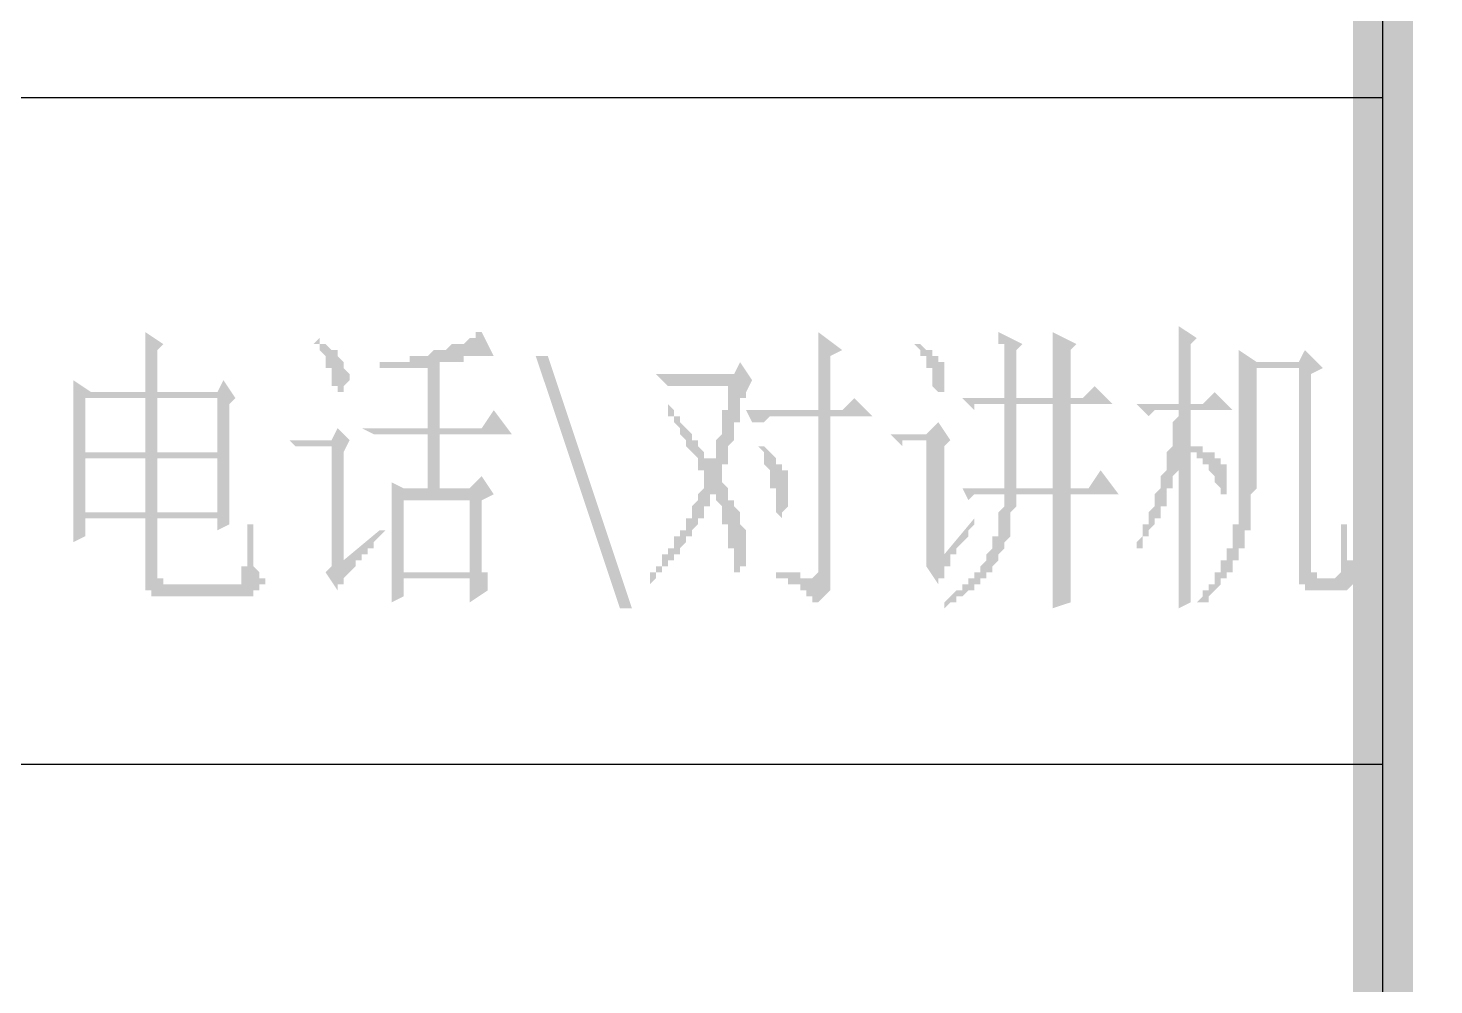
# Model space of a CAD drawing. Header units: inches. Extents: x 11 to 286, y 6 to 196.
# Drawn here: x 244.98 to 254.88, y 68.95 to 75.69 of the extents above; entities that cross this region are included whole.
import ezdxf

# ---------------------------------------------------------------- set-up
doc = ezdxf.new("R2010")
doc.units = ezdxf.units.IN
doc.header["$MEASUREMENT"] = 0
doc.layers.add('PDF_几何图形', color=7, linetype='Continuous')
doc.layers.add('PDF_实体填充', color=7, linetype='Continuous', true_color=0xffffff)

msp = doc.modelspace()

# ---------------------------------------------------------------- hatches: boundary and pattern name
at = {"layer": 'PDF_实体填充', "transparency": 33554559}
h = msp.add_hatch(color=7, dxfattribs=at)
h.paths.add_polyline_path([(254.7338, 9.0311), (254.3104, 9.4544), (14.6614, 9.0311)], flags=0)
h.paths.add_polyline_path([(254.3104, 9.4544), (14.6614, 9.0311), (15.0848, 9.4544)], flags=0)
h.paths.add_polyline_path([(14.6614, 9.0311), (15.0848, 9.4544), (14.6614, 191.4454)], flags=0)
h.paths.add_polyline_path([(15.0848, 9.4544), (14.6614, 191.4454), (15.0848, 191.0221)], flags=0)
h.paths.add_polyline_path([(14.6614, 191.4454), (15.0848, 191.0221), (254.7338, 191.4454)], flags=0)
h.paths.add_polyline_path([(15.0848, 191.0221), (254.7338, 191.4454), (254.3104, 191.0221)], flags=0)
h.paths.add_polyline_path([(254.7338, 191.4454), (254.3104, 191.0221), (254.7338, 9.0311)], flags=0)
h.paths.add_polyline_path([(254.3104, 191.0221), (254.7338, 9.0311), (254.3104, 9.4544), (254.3104, 191.0221)], flags=0)
h = msp.add_hatch(color=7, dxfattribs=at)
h.paths.add_polyline_path([(254.3104, 191.4454), (254.7338, 191.0221), (282.7161, 191.4454)], flags=0)
h.paths.add_polyline_path([(254.7338, 191.0221), (282.7161, 191.4454), (282.3351, 191.0221)], flags=0)
h.paths.add_polyline_path([(282.7161, 191.4454), (282.3351, 191.0221), (282.7161, 9.0311)], flags=0)
h.paths.add_polyline_path([(282.3351, 191.0221), (282.7161, 9.0311), (282.3351, 9.4544)], flags=0)
h.paths.add_polyline_path([(282.7161, 9.0311), (282.3351, 9.4544), (254.3104, 9.0311)], flags=0)
h.paths.add_polyline_path([(282.3351, 9.4544), (254.3104, 9.0311), (254.7338, 9.4544)], flags=0)
h.paths.add_polyline_path([(254.3104, 9.0311), (254.7338, 9.4544), (254.3104, 191.4454)], flags=0)
h.paths.add_polyline_path([(254.7338, 9.4544), (254.3104, 191.4454), (254.7338, 191.0221), (254.7338, 9.4544)], flags=0)
h = msp.add_hatch(color=7, dxfattribs=at)
h.paths.add_polyline_path([(245.8014, 73.1238), (245.8014, 73.1238), (245.8014, 73.1661), (245.8014, 73.2084), (245.8014, 73.2084), (245.8014, 73.2508), (245.8014, 73.2508), (245.8014, 73.2931), (245.8014, 73.2931), (245.8014, 73.3354), (245.8014, 73.3354), (245.8014, 73.3778), (245.8014, 73.3778), (245.8014, 73.4201), (245.8014, 73.4201), (245.8014, 73.4624), (245.8014, 73.4624), (245.8014, 73.5048), (245.8014, 73.5048), (245.8014, 73.5471), (245.8014, 73.5471), (245.8014, 73.5471), (245.9284, 73.4624), (245.8861, 73.4201), (245.8861, 73.1238), (246.3094, 73.1238), (246.3518, 73.2084), (246.4364, 73.0814), (246.3941, 73.0391), (246.3941, 72.9968), (246.3941, 72.9544), (246.3941, 72.9121), (246.3941, 72.9121), (246.3941, 72.8698), (246.3941, 72.8274), (246.3941, 72.7851), (246.3941, 72.7851), (246.3941, 72.7428), (246.3941, 72.7004), (246.3941, 72.7004), (246.3941, 72.6581), (246.3941, 72.6581), (246.3941, 72.6158), (246.3941, 72.5734), (246.3941, 72.5734), (246.3941, 72.5311), (246.3941, 72.5311), (246.3941, 72.4888), (246.3941, 72.4888), (246.3941, 72.4464), (246.3941, 72.4464), (246.3941, 72.4041), (246.3941, 72.4041), (246.3941, 72.3618), (246.3941, 72.3618), (246.3941, 72.3618), (246.3941, 72.3194), (246.3941, 72.3194), (246.3941, 72.2771), (246.3941, 72.2771), (246.3941, 72.2771), (246.3941, 72.2771), (246.3941, 72.2348), (246.3941, 72.2348), (246.3941, 72.2348), (246.3941, 72.1924), (246.3941, 72.1924), (246.3941, 72.1924), (246.3094, 72.1501), (246.3094, 72.2348), (245.8861, 72.2348), (245.8861, 71.8538), (245.8861, 71.8538), (245.8861, 71.8114), (245.8861, 71.8114), (245.9284, 71.8114), (245.9284, 71.7691), (245.9284, 71.7691), (245.9708, 71.7691), (245.9708, 71.7691), (245.9708, 71.7691), (246.4364, 71.7691), (246.4364, 71.7691), (246.4788, 71.7691), (246.4788, 71.8114), (246.4788, 71.8114), (246.4788, 71.8114), (246.4788, 71.8538), (246.4788, 71.8538), (246.4788, 71.8538), (246.4788, 71.8961), (246.4788, 71.8961), (246.5211, 71.8961), (246.5211, 71.9384), (246.5211, 71.9384), (246.5211, 71.9808), (246.5211, 71.9808), (246.5211, 72.0231), (246.5211, 72.0231), (246.5211, 72.0654), (246.5211, 72.1078), (246.5211, 72.1078), (246.5211, 72.1501), (246.5211, 72.1924), (246.5634, 72.1924), (246.5634, 72.1501), (246.5634, 72.1078), (246.5634, 72.1078), (246.5634, 72.0654), (246.5634, 72.0231), (246.5634, 72.0231), (246.5634, 71.9808), (246.5634, 71.9808), (246.5634, 71.9384), (246.5634, 71.9384), (246.5634, 71.9384), (246.5634, 71.8961), (246.5634, 71.8961), (246.5634, 71.8961), (246.5634, 71.8961), (246.6058, 71.8538), (246.6058, 71.8538), (246.6058, 71.8114), (246.6058, 71.8114), (246.6481, 71.8114), (246.6481, 71.8114), (246.6481, 71.7691), (246.6058, 71.7691), (246.6058, 71.7268), (246.6058, 71.7268), (246.5634, 71.7268), (246.5634, 71.6844), (246.5634, 71.6844), (246.5634, 71.6844), (246.5211, 71.6844), (246.5211, 71.6844), (246.4788, 71.6844), (246.4788, 71.6844), (246.4364, 71.6844), (245.9284, 71.6844), (245.9284, 71.6844), (245.8861, 71.6844), (245.8861, 71.6844), (245.8861, 71.6844), (245.8438, 71.6844), (245.8438, 71.6844), (245.8438, 71.7268), (245.8438, 71.7268), (245.8014, 71.7268), (245.8014, 71.7691), (245.8014, 71.7691), (245.8014, 71.7691), (245.8014, 71.8114), (245.8014, 71.8114), (245.8014, 71.8538), (245.8014, 72.2348), (245.3781, 72.2348), (245.3781, 72.1078), (245.2934, 72.0654), (245.2934, 72.0654), (245.2934, 72.1078), (245.2934, 72.1078), (245.2934, 72.1501), (245.2934, 72.1501), (245.2934, 72.1924), (245.2934, 72.1924), (245.2934, 72.2348), (245.2934, 72.2348), (245.2934, 72.2771), (245.2934, 72.2771), (245.2934, 72.3194), (245.2934, 72.3194), (245.2934, 72.3618), (245.2934, 72.3618), (245.2934, 72.4041), (245.2934, 72.4041), (245.2934, 72.4464), (245.2934, 72.4464), (245.2934, 72.4888), (245.2934, 72.4888), (245.2934, 72.5311), (245.2934, 72.5734), (245.2934, 72.5734), (245.2934, 72.6158), (245.2934, 72.6158), (245.2934, 72.6581), (245.2934, 72.6581), (245.2934, 72.6581), (245.2934, 72.7004), (245.2934, 72.7004), (245.2934, 72.7428), (245.2934, 72.7428), (245.2934, 72.7851), (245.2934, 72.7851), (245.2934, 72.8274), (245.2934, 72.8698), (245.2934, 72.8698), (245.2934, 72.9121), (245.2934, 72.9121), (245.2934, 72.9544), (245.2934, 72.9544), (245.2934, 72.9968), (245.2934, 72.9968), (245.2934, 73.0391), (245.2934, 73.0391), (245.2934, 73.0814), (245.2934, 73.0814), (245.2934, 73.1238), (245.2934, 73.1238), (245.2934, 73.1238), (245.2934, 73.1661), (245.2934, 73.1661), (245.2934, 73.2084), (245.4204, 73.1238), (245.8014, 73.1238)], flags=0)
h.paths.add_polyline_path([(245.3781, 73.0814), (245.3781, 72.7004), (245.8014, 72.7004), (245.8014, 73.0814), (245.3781, 73.0814)], flags=0)
h.paths.add_polyline_path([(245.8861, 73.0814), (245.8861, 72.7004), (246.3094, 72.7004), (246.3094, 73.0814), (245.8861, 73.0814)], flags=0)
h.paths.add_polyline_path([(245.3781, 72.6581), (245.3781, 72.2771), (245.8014, 72.2771), (245.8014, 72.6581), (245.3781, 72.6581)], flags=0)
h.paths.add_polyline_path([(245.8861, 72.6581), (245.8861, 72.2771), (246.3094, 72.2771), (246.3094, 72.6581), (245.8861, 72.6581), (245.8861, 72.6581)], flags=0)
h = msp.add_hatch(color=7, dxfattribs=at)
h.paths.add_polyline_path([(248.1721, 72.3618), (248.1721, 72.3194), (248.1721, 72.2771), (248.1721, 72.2348), (248.1721, 72.2348), (248.1721, 72.1924), (248.1721, 72.1501), (248.1721, 72.1078), (248.1721, 72.1078), (248.1721, 72.0654), (248.1721, 72.0654), (248.1721, 72.0231), (248.1721, 71.9808), (248.1721, 71.9808), (248.1721, 71.9384), (248.1721, 71.9384), (248.1721, 71.8961), (248.1721, 71.8961), (248.1721, 71.8538), (248.2144, 71.8538), (248.2144, 71.8538), (248.2144, 71.8114), (248.2144, 71.8114), (248.2144, 71.7691), (248.2144, 71.7691), (248.2144, 71.7691), (248.2144, 71.7691), (248.2144, 71.7268), (248.2144, 71.7268), (248.2144, 71.7268), (248.2144, 71.7268), (248.0874, 71.6421), (248.0874, 71.8114), (247.6218, 71.8114), (247.6218, 71.6844), (247.5371, 71.6421), (247.5371, 71.6421), (247.5371, 71.6844), (247.5371, 71.6844), (247.5371, 71.7268), (247.5371, 71.7268), (247.5371, 71.7691), (247.5371, 71.7691), (247.5371, 71.8114), (247.5371, 71.8114), (247.5371, 71.8538), (247.5371, 71.8538), (247.5371, 71.8961), (247.5371, 71.8961), (247.5371, 71.9384), (247.5371, 71.9384), (247.5371, 71.9808), (247.5371, 71.9808), (247.5371, 72.0231), (247.5371, 72.0231), (247.5371, 72.0654), (247.5371, 72.0654), (247.5371, 72.1078), (247.5371, 72.1078), (247.5371, 72.1501), (247.5371, 72.1501), (247.5371, 72.1924), (247.5371, 72.1924), (247.5371, 72.2348), (247.5371, 72.2348), (247.5371, 72.2771), (247.5371, 72.2771), (247.5371, 72.3194), (247.5371, 72.3194), (247.5371, 72.3618), (247.5371, 72.3618), (247.5371, 72.4041), (247.5371, 72.4041), (247.5371, 72.4464), (247.5371, 72.4464), (247.5371, 72.4888), (247.5371, 72.4888), (247.6218, 72.4464), (247.7911, 72.4464), (247.7911, 72.8274), (247.5371, 72.8274), (247.5371, 72.8274), (247.4948, 72.8274), (247.4948, 72.8274), (247.4948, 72.8274), (247.4524, 72.8274), (247.4524, 72.8274), (247.4101, 72.8274), (247.4101, 72.8274), (247.4101, 72.8274), (247.4101, 72.8274), (247.3254, 72.8698), (247.7911, 72.8698), (247.7911, 73.2931), (247.7911, 73.2931), (247.7911, 73.2931), (247.7488, 73.2931), (247.7488, 73.2931), (247.7064, 73.2931), (247.7064, 73.2931), (247.7064, 73.2931), (247.6641, 73.2931), (247.6641, 73.2931), (247.6218, 73.2931), (247.6218, 73.2931), (247.5794, 73.2931), (247.5794, 73.2931), (247.5794, 73.2931), (247.5371, 73.2931), (247.5371, 73.2931), (247.4948, 73.2931), (247.4948, 73.2931), (247.4948, 73.2931), (247.4524, 73.2931), (247.4524, 73.3354), (247.4948, 73.3354), (247.4948, 73.3354), (247.4948, 73.3354), (247.5371, 73.3354), (247.5371, 73.3354), (247.5794, 73.3354), (247.5794, 73.3354), (247.6218, 73.3354), (247.6218, 73.3354), (247.6641, 73.3354), (247.6641, 73.3778), (247.6641, 73.3778), (247.7064, 73.3778), (247.7064, 73.3778), (247.7488, 73.3778), (247.7488, 73.3778), (247.7488, 73.3778), (247.7911, 73.3778), (247.7911, 73.3778), (247.7911, 73.3778), (247.8334, 73.4201), (247.8334, 73.4201), (247.8334, 73.4201), (247.8758, 73.4201), (247.8758, 73.4201), (247.9181, 73.4201), (247.9181, 73.4201), (247.9181, 73.4201), (247.9604, 73.4624), (247.9604, 73.4624), (248.0028, 73.4624), (248.0028, 73.4624), (248.0451, 73.4624), (248.0451, 73.4624), (248.0874, 73.5048), (248.0874, 73.5048), (248.0874, 73.5048), (248.1298, 73.5048), (248.1298, 73.5048), (248.1298, 73.5048), (248.1298, 73.5471), (248.1721, 73.5471), (248.1721, 73.5471), (248.2568, 73.3778), (248.2568, 73.3778), (248.2144, 73.3778), (248.2144, 73.3778), (248.2144, 73.3778), (248.2144, 73.3778), (248.1721, 73.3778), (248.1721, 73.3778), (248.1721, 73.3778), (248.1298, 73.3778), (248.1298, 73.3778), (248.1298, 73.3778), (248.0874, 73.3778), (248.0874, 73.3778), (248.0451, 73.3778), (248.0451, 73.3354), (248.0028, 73.3354), (248.0028, 73.3354), (247.9604, 73.3354), (247.9181, 73.3354), (247.9181, 73.3354), (247.8758, 73.3354), (247.8758, 72.8698), (248.1721, 72.8698), (248.2568, 72.9968), (248.3838, 72.8274), (247.8758, 72.8274), (247.8758, 72.4464), (248.0874, 72.4464), (248.1721, 72.5311), (248.2568, 72.4041), (248.1721, 72.3618)], flags=0)
h.paths.add_polyline_path([(247.6218, 72.3618), (247.6218, 71.8538), (248.0874, 71.8538), (248.0874, 72.3618), (247.6218, 72.3618)], flags=0)
h.paths.add_polyline_path([(246.9868, 73.4624), (247.0291, 73.5048), (247.0291, 73.4624), (247.0714, 73.4624), (247.0714, 73.4624), (247.1138, 73.4201), (247.1138, 73.4201), (247.1561, 73.4201), (247.1561, 73.3778), (247.1561, 73.3778), (247.1561, 73.3778), (247.1984, 73.3354), (247.1984, 73.3354), (247.1984, 73.3354), (247.1984, 73.3354), (247.1984, 73.3354), (247.1984, 73.2931), (247.1984, 73.2931), (247.2408, 73.2508), (247.2408, 73.2508), (247.2408, 73.2508), (247.2408, 73.2084), (247.2408, 73.2084), (247.1984, 73.1661), (247.1984, 73.1661), (247.1984, 73.1661), (247.1984, 73.1238), (247.1984, 73.1238), (247.1561, 73.1238), (247.1561, 73.1238), (247.1561, 73.1238), (247.1561, 73.1238), (247.1561, 73.1661), (247.1138, 73.1661), (247.1138, 73.2084), (247.1138, 73.2084), (247.1138, 73.2508), (247.1138, 73.2508), (247.1138, 73.2931), (247.1138, 73.2931), (247.0714, 73.2931), (247.0714, 73.3354), (247.0714, 73.3354), (247.0714, 73.3778), (247.0714, 73.3778), (247.0291, 73.4201), (247.0291, 73.4201), (247.0291, 73.4624), (246.9868, 73.4624), (246.9868, 73.4624), (246.9868, 73.4624)], flags=0)
h.paths.add_polyline_path([(247.1984, 71.9384), (247.4524, 72.1501), (247.4948, 72.1501), (247.4524, 72.1078), (247.4524, 72.1078), (247.4524, 72.1078), (247.4101, 72.0654), (247.4101, 72.0654), (247.4101, 72.0654), (247.4101, 72.0231), (247.3678, 72.0231), (247.3678, 72.0231), (247.3678, 71.9808), (247.3254, 71.9808), (247.3254, 71.9384), (247.3254, 71.9384), (247.2831, 71.9384), (247.2831, 71.9384), (247.2831, 71.8961), (247.2831, 71.8961), (247.2408, 71.8538), (247.2408, 71.8538), (247.2408, 71.8538), (247.1984, 71.8114), (247.1984, 71.8114), (247.1984, 71.7691), (247.1984, 71.7691), (247.1561, 71.7691), (247.1561, 71.7268), (247.1561, 71.7268), (247.1561, 71.7268), (247.0714, 71.8538), (247.0714, 71.8538), (247.0714, 71.8538), (247.1138, 71.8961), (247.1138, 71.8961), (247.1138, 71.9384), (247.1138, 71.9384), (247.1138, 72.7428), (247.0291, 72.7428), (246.9868, 72.7428), (246.9868, 72.7428), (246.9868, 72.7428), (246.9444, 72.7428), (246.9444, 72.7428), (246.9021, 72.7428), (246.9021, 72.7428), (246.9021, 72.7428), (246.8598, 72.7428), (246.8598, 72.7428), (246.8174, 72.7851), (247.1138, 72.7851), (247.1561, 72.8698), (247.2408, 72.7851), (247.1984, 72.7004), (247.1984, 71.9384), (247.1984, 71.9384)], flags=0)
h = msp.add_hatch(color=7, dxfattribs=at)
h.paths.add_polyline_path([(249.3998, 73.2508), (249.9501, 73.2508), (249.9924, 73.3354), (250.0771, 73.2084), (250.0348, 73.1238), (250.0348, 73.1238), (250.0348, 73.0814), (249.9924, 73.0814), (249.9924, 73.0391), (249.9924, 73.0391), (249.9924, 72.9968), (249.9924, 72.9968), (249.9924, 72.9544), (249.9924, 72.9121), (249.9501, 72.9121), (249.9501, 72.8698), (249.9501, 72.8698), (249.9501, 72.8274), (249.9501, 72.8274), (249.9501, 72.7851), (249.9501, 72.7851), (249.9501, 72.7851), (249.9078, 72.7428), (249.9078, 72.7428), (249.9078, 72.7004), (249.9078, 72.7004), (249.9078, 72.6581), (249.9078, 72.6581), (249.9078, 72.6158), (249.8654, 72.6158), (249.8654, 72.6158), (249.8654, 72.5734), (249.8654, 72.5734), (249.8654, 72.5311), (249.8654, 72.5311), (249.8654, 72.5311), (249.8654, 72.4888), (249.8654, 72.4888), (249.9078, 72.4464), (249.9078, 72.4041), (249.9078, 72.4041), (249.9078, 72.3618), (249.9501, 72.3618), (249.9501, 72.3194), (249.9501, 72.3194), (249.9501, 72.3194), (249.9924, 72.2771), (249.9924, 72.2771), (249.9924, 72.2348), (249.9924, 72.2348), (249.9924, 72.2348), (249.9924, 72.1924), (249.9924, 72.1924), (249.9924, 72.1924), (249.9924, 72.1924), (250.0348, 72.1501), (250.0348, 72.1501), (250.0348, 72.1078), (250.0348, 72.0654), (250.0348, 72.0654), (250.0348, 72.0654), (250.0348, 72.0231), (250.0348, 72.0231), (250.0348, 72.0231), (250.0348, 71.9808), (250.0348, 71.9384), (250.0348, 71.9384), (250.0348, 71.8961), (249.9924, 71.8961), (249.9924, 71.8961), (249.9924, 71.8961), (249.9924, 71.8538), (249.9924, 71.8538), (249.9501, 71.8538), (249.9501, 71.8961), (249.9501, 71.8961), (249.9501, 71.8961), (249.9501, 71.9384), (249.9501, 71.9384), (249.9501, 71.9808), (249.9501, 72.0231), (249.9078, 72.0231), (249.9078, 72.0654), (249.9078, 72.0654), (249.9078, 72.0654), (249.9078, 72.1078), (249.9078, 72.1078), (249.9078, 72.1501), (249.9078, 72.1501), (249.9078, 72.1924), (249.8654, 72.1924), (249.8654, 72.2348), (249.8654, 72.2348), (249.8654, 72.2348), (249.8654, 72.2771), (249.8654, 72.2771), (249.8654, 72.3194), (249.8231, 72.3618), (249.8231, 72.3618), (249.8231, 72.4041), (249.8231, 72.4041), (249.8231, 72.4041), (249.8231, 72.4041), (249.7808, 72.4041), (249.7808, 72.3618), (249.7808, 72.3618), (249.7808, 72.3194), (249.7808, 72.3194), (249.7384, 72.3194), (249.7384, 72.2771), (249.7384, 72.2771), (249.7384, 72.2348), (249.6961, 72.2348), (249.6961, 72.1924), (249.6961, 72.1924), (249.6961, 72.1924), (249.6538, 72.1501), (249.6538, 72.1501), (249.6538, 72.1078), (249.6538, 72.1078), (249.6114, 72.1078), (249.6114, 72.0654), (249.6114, 72.0654), (249.6114, 72.0654), (249.5691, 72.0231), (249.5691, 72.0231), (249.5691, 72.0231), (249.5691, 71.9808), (249.5268, 71.9808), (249.5268, 71.9808), (249.5268, 71.9384), (249.4844, 71.9384), (249.4844, 71.9384), (249.4844, 71.8961), (249.4844, 71.8961), (249.4421, 71.8961), (249.4421, 71.8538), (249.4421, 71.8538), (249.3998, 71.8538), (249.3998, 71.8114), (249.3998, 71.8114), (249.3574, 71.7691), (249.3574, 71.7691), (249.3574, 71.8114), (249.3574, 71.8538), (249.3998, 71.8538), (249.3998, 71.8538), (249.3998, 71.8961), (249.3998, 71.8961), (249.4421, 71.8961), (249.4421, 71.9384), (249.4421, 71.9384), (249.4421, 71.9808), (249.4844, 71.9808), (249.4844, 71.9808), (249.4844, 72.0231), (249.4844, 72.0231), (249.5268, 72.0231), (249.5268, 72.0654), (249.5268, 72.0654), (249.5268, 72.1078), (249.5691, 72.1078), (249.5691, 72.1501), (249.5691, 72.1501), (249.6114, 72.1501), (249.6114, 72.1501), (249.6114, 72.1924), (249.6114, 72.1924), (249.6114, 72.2348), (249.6538, 72.2348), (249.6538, 72.2771), (249.6538, 72.2771), (249.6538, 72.3194), (249.6538, 72.3194), (249.6961, 72.3618), (249.6961, 72.3618), (249.6961, 72.3618), (249.6961, 72.4041), (249.6961, 72.4041), (249.7384, 72.4464), (249.7384, 72.4464), (249.7384, 72.4888), (249.7384, 72.4888), (249.7384, 72.4888), (249.7384, 72.5311), (249.7384, 72.5311), (249.7384, 72.5311), (249.7384, 72.5734), (249.6961, 72.5734), (249.6961, 72.6158), (249.6961, 72.6158), (249.6961, 72.6581), (249.6538, 72.7004), (249.6538, 72.7004), (249.6538, 72.7004), (249.6114, 72.7428), (249.6114, 72.7428), (249.6114, 72.7851), (249.6114, 72.7851), (249.5691, 72.8274), (249.5691, 72.8274), (249.5691, 72.8274), (249.5691, 72.8698), (249.5691, 72.8698), (249.5268, 72.9121), (249.5268, 72.9121), (249.5268, 72.9121), (249.5268, 72.9544), (249.5268, 72.9544), (249.4844, 72.9544), (249.4844, 72.9544), (249.4844, 72.9968), (249.4844, 72.9968), (249.4844, 72.9968), (249.4844, 73.0391), (249.5268, 72.9968), (249.5268, 72.9968), (249.5268, 72.9968), (249.5268, 72.9544), (249.5691, 72.9544), (249.5691, 72.9544), (249.5691, 72.9121), (249.5691, 72.9121), (249.6114, 72.8698), (249.6114, 72.8698), (249.6114, 72.8698), (249.6538, 72.8274), (249.6538, 72.8274), (249.6538, 72.8274), (249.6538, 72.7851), (249.6961, 72.7851), (249.6961, 72.7428), (249.6961, 72.7428), (249.6961, 72.7428), (249.7384, 72.7004), (249.7384, 72.7004), (249.7384, 72.6581), (249.7808, 72.6581), (249.7808, 72.6581), (249.7808, 72.6158), (249.7808, 72.6158), (249.7808, 72.6158), (249.7808, 72.6581), (249.8231, 72.6581), (249.8231, 72.7004), (249.8231, 72.7004), (249.8231, 72.7004), (249.8231, 72.7428), (249.8231, 72.7428), (249.8231, 72.7851), (249.8231, 72.7851), (249.8654, 72.8274), (249.8654, 72.8274), (249.8654, 72.8698), (249.8654, 72.8698), (249.8654, 72.9121), (249.8654, 72.9121), (249.8654, 72.9544), (249.8654, 72.9544), (249.8654, 72.9968), (249.9078, 72.9968), (249.9078, 73.0391), (249.9078, 73.0391), (249.9078, 73.0814), (249.9078, 73.0814), (249.9078, 73.1238), (249.9078, 73.1238), (249.9078, 73.1661), (249.9501, 73.1661), (249.6114, 73.1661), (249.6114, 73.1661), (249.5691, 73.1661), (249.5691, 73.1661), (249.5691, 73.1661), (249.5268, 73.1661), (249.5268, 73.1661), (249.4844, 73.1661), (249.4844, 73.1661), (249.4844, 73.1661), (249.4844, 73.1661), (249.3998, 73.2508)], flags=0)
h.paths.add_polyline_path([(250.2464, 71.8538), (250.2888, 71.8538), (250.3311, 71.8538), (250.3311, 71.8538), (250.3734, 71.8538), (250.3734, 71.8538), (250.4158, 71.8538), (250.4158, 71.8538), (250.4158, 71.8114), (250.4581, 71.8114), (250.4581, 71.8114), (250.4581, 71.8114), (250.5004, 71.8114), (250.5004, 71.8114), (250.5004, 71.8114), (250.5004, 71.8114), (250.5428, 71.8538), (250.5428, 71.8538), (250.5428, 71.8538), (250.5428, 71.8961), (250.5428, 71.8961), (250.5428, 72.9544), (250.2464, 72.9544), (250.2041, 72.9544), (250.2041, 72.9544), (250.2041, 72.9544), (250.1618, 72.9121), (250.1618, 72.9121), (250.1194, 72.9121), (250.1194, 72.9121), (250.1194, 72.9121), (250.0771, 72.9121), (250.0771, 72.9121), (250.0348, 72.9968), (250.5428, 72.9968), (250.5428, 73.2508), (250.5428, 73.2931), (250.5428, 73.3354), (250.5428, 73.3354), (250.5428, 73.3778), (250.5428, 73.3778), (250.5428, 73.4201), (250.5428, 73.4201), (250.5428, 73.4624), (250.5428, 73.4624), (250.5428, 73.5048), (250.5428, 73.5048), (250.5428, 73.5471), (250.5428, 73.5471), (250.7121, 73.4201), (250.6274, 73.3778), (250.6274, 72.9968), (250.7121, 72.9968), (250.7968, 73.0814), (250.9238, 72.9544), (250.6274, 72.9544), (250.6274, 71.8538), (250.6274, 71.8114), (250.6274, 71.8114), (250.6274, 71.7691), (250.6274, 71.7691), (250.6274, 71.7691), (250.6274, 71.7268), (250.6274, 71.7268), (250.5851, 71.6844), (250.5851, 71.6844), (250.5851, 71.6844), (250.5851, 71.6844), (250.5428, 71.6421), (250.5428, 71.6421), (250.5004, 71.6421), (250.5004, 71.5998), (250.5004, 71.6421), (250.5004, 71.6421), (250.5004, 71.6421), (250.5004, 71.6421), (250.5004, 71.6844), (250.4581, 71.6844), (250.4581, 71.6844), (250.4581, 71.7268), (250.4581, 71.7268), (250.4158, 71.7268), (250.4158, 71.7268), (250.4158, 71.7691), (250.3734, 71.7691), (250.3734, 71.7691), (250.3311, 71.7691), (250.3311, 71.8114), (250.2888, 71.8114), (250.2888, 71.8114), (250.2464, 71.8114), (250.2464, 71.8538)], flags=0)
h.paths.add_polyline_path([(250.1194, 72.7428), (250.1618, 72.7428), (250.1618, 72.7428), (250.1618, 72.7428), (250.2041, 72.7004), (250.2041, 72.7004), (250.2464, 72.6581), (250.2464, 72.6581), (250.2464, 72.6581), (250.2464, 72.6158), (250.2888, 72.6158), (250.2888, 72.6158), (250.2888, 72.5734), (250.2888, 72.5734), (250.3311, 72.5734), (250.3311, 72.5311), (250.3311, 72.5311), (250.3311, 72.5311), (250.3311, 72.4888), (250.3311, 72.4888), (250.3311, 72.4464), (250.3311, 72.4464), (250.3311, 72.4041), (250.3311, 72.4041), (250.3311, 72.4041), (250.3311, 72.3618), (250.3311, 72.3618), (250.3311, 72.3618), (250.3311, 72.3194), (250.3311, 72.3194), (250.2888, 72.2771), (250.2888, 72.2771), (250.2888, 72.2348), (250.2888, 72.2348), (250.2464, 72.2771), (250.2464, 72.2771), (250.2464, 72.2771), (250.2464, 72.2771), (250.2464, 72.3194), (250.2464, 72.3618), (250.2464, 72.3618), (250.2464, 72.4041), (250.2464, 72.4041), (250.2464, 72.4041), (250.2464, 72.4464), (250.2041, 72.4464), (250.2041, 72.4888), (250.2041, 72.4888), (250.2041, 72.5311), (250.2041, 72.5311), (250.2041, 72.5734), (250.2041, 72.5734), (250.1618, 72.6158), (250.1618, 72.6158), (250.1618, 72.6581), (250.1618, 72.6581), (250.1618, 72.7004), (250.1618, 72.7004), (250.1194, 72.7428), (250.1194, 72.7428), (250.1194, 72.7428), (250.1194, 72.7428)], flags=0)
h = msp.add_hatch(color=7, dxfattribs=at)
h.paths.add_polyline_path([(251.9398, 73.0391), (251.9398, 72.4464), (252.1938, 72.4464), (252.1938, 73.0391), (251.9398, 73.0391)], flags=0)
h.paths.add_polyline_path([(251.8551, 73.0814), (251.8551, 73.1238), (251.8551, 73.1238), (251.8551, 73.1661), (251.8551, 73.2084), (251.8551, 73.2084), (251.8551, 73.2508), (251.8551, 73.2508), (251.8551, 73.2931), (251.8551, 73.2931), (251.8551, 73.3354), (251.8551, 73.3354), (251.8551, 73.3778), (251.8551, 73.3778), (251.8551, 73.4201), (251.8551, 73.4201), (251.8551, 73.4624), (251.8128, 73.4624), (251.8128, 73.5048), (251.8128, 73.5048), (251.8128, 73.5048), (251.8128, 73.5471), (251.8128, 73.5471), (251.9821, 73.4624), (251.9398, 73.4201), (251.9398, 73.0814), (252.1938, 73.0814), (252.1938, 73.1238), (252.1938, 73.1238), (252.1938, 73.1661), (252.1938, 73.1661), (252.1938, 73.2084), (252.1938, 73.2084), (252.1938, 73.2508), (252.1938, 73.2508), (252.1938, 73.2931), (252.1938, 73.2931), (252.1938, 73.3354), (252.1938, 73.3354), (252.1938, 73.3778), (252.1938, 73.3778), (252.1938, 73.4201), (252.1938, 73.4201), (252.1938, 73.4624), (252.1938, 73.4624), (252.1938, 73.5048), (252.1938, 73.5048), (252.1938, 73.5471), (252.1938, 73.5471), (252.1938, 73.5471), (252.3631, 73.4624), (252.3208, 73.4201), (252.3208, 73.0814), (252.4054, 73.0814), (252.4901, 73.1661), (252.6171, 73.0391), (252.3208, 73.0391), (252.3208, 72.4464), (252.4478, 72.4464), (252.5324, 72.5734), (252.6594, 72.4041), (252.3208, 72.4041), (252.3208, 72.3618), (252.3208, 72.3194), (252.3208, 72.3194), (252.3208, 72.2771), (252.3208, 72.2348), (252.3208, 72.1924), (252.3208, 72.1924), (252.3208, 72.1501), (252.3208, 72.1078), (252.3208, 72.1078), (252.3208, 72.0654), (252.3208, 72.0231), (252.3208, 72.0231), (252.3208, 71.9808), (252.3208, 71.9808), (252.3208, 71.9384), (252.3208, 71.8961), (252.3208, 71.8961), (252.3208, 71.8538), (252.3208, 71.8538), (252.3208, 71.8538), (252.3208, 71.8114), (252.3208, 71.8114), (252.3208, 71.7691), (252.3208, 71.7691), (252.3208, 71.7691), (252.3208, 71.7268), (252.3208, 71.7268), (252.3208, 71.7268), (252.3208, 71.6844), (252.3208, 71.6844), (252.3208, 71.6844), (252.3208, 71.6844), (252.3208, 71.6844), (252.3208, 71.6421), (252.1938, 71.5998), (252.1938, 71.6421), (252.1938, 71.6421), (252.1938, 71.6844), (252.1938, 71.6844), (252.1938, 71.7268), (252.1938, 71.7268), (252.1938, 71.7268), (252.1938, 71.7691), (252.1938, 71.7691), (252.1938, 71.8114), (252.1938, 71.8114), (252.1938, 71.8538), (252.1938, 71.8538), (252.1938, 71.8961), (252.1938, 71.8961), (252.1938, 71.9384), (252.1938, 71.9384), (252.1938, 71.9808), (252.1938, 71.9808), (252.1938, 72.0231), (252.1938, 72.0231), (252.1938, 72.0654), (252.1938, 72.0654), (252.1938, 72.1078), (252.1938, 72.1078), (252.1938, 72.1501), (252.1938, 72.1924), (252.1938, 72.1924), (252.1938, 72.2348), (252.1938, 72.2348), (252.1938, 72.2771), (252.1938, 72.2771), (252.1938, 72.3194), (252.1938, 72.3194), (252.1938, 72.3618), (252.1938, 72.3618), (252.1938, 72.4041), (251.9398, 72.4041), (251.9398, 72.4041), (251.9398, 72.3618), (251.9398, 72.3618), (251.9398, 72.3194), (251.9398, 72.3194), (251.8974, 72.2771), (251.8974, 72.2771), (251.8974, 72.2348), (251.8974, 72.2348), (251.8974, 72.1924), (251.8974, 72.1924), (251.8974, 72.1924), (251.8974, 72.1501), (251.8974, 72.1501), (251.8974, 72.1078), (251.8974, 72.1078), (251.8551, 72.0654), (251.8551, 72.0654), (251.8551, 72.0654), (251.8551, 72.0231), (251.8551, 72.0231), (251.8551, 72.0231), (251.8128, 71.9808), (251.8128, 71.9808), (251.8128, 71.9384), (251.8128, 71.9384), (251.8128, 71.9384), (251.7704, 71.8961), (251.7704, 71.8961), (251.7704, 71.8961), (251.7704, 71.8538), (251.7281, 71.8538), (251.7281, 71.8538), (251.7281, 71.8114), (251.7281, 71.8114), (251.6858, 71.8114), (251.6858, 71.7691), (251.6858, 71.7691), (251.6434, 71.7691), (251.6434, 71.7691), (251.6434, 71.7268), (251.6011, 71.7268), (251.6011, 71.7268), (251.6011, 71.7268), (251.5588, 71.6844), (251.5588, 71.6844), (251.5588, 71.6844), (251.5164, 71.6844), (251.5164, 71.6421), (251.5164, 71.6421), (251.4741, 71.6421), (251.4741, 71.6421), (251.4318, 71.5998), (251.4318, 71.5998), (251.4318, 71.5998), (251.4318, 71.6421), (251.4318, 71.6421), (251.4318, 71.6421), (251.4741, 71.6844), (251.4741, 71.6844), (251.4741, 71.6844), (251.5164, 71.7268), (251.5164, 71.7268), (251.5588, 71.7268), (251.5588, 71.7268), (251.5588, 71.7691), (251.6011, 71.7691), (251.6011, 71.7691), (251.6011, 71.8114), (251.6011, 71.8114), (251.6434, 71.8114), (251.6434, 71.8538), (251.6434, 71.8538), (251.6858, 71.8538), (251.6858, 71.8961), (251.6858, 71.8961), (251.6858, 71.8961), (251.7281, 71.9384), (251.7281, 71.9384), (251.7281, 71.9384), (251.7281, 71.9808), (251.7281, 71.9808), (251.7704, 72.0231), (251.7704, 72.0231), (251.7704, 72.0231), (251.7704, 72.0654), (251.7704, 72.0654), (251.7704, 72.1078), (251.8128, 72.1078), (251.8128, 72.1078), (251.8128, 72.1501), (251.8128, 72.1501), (251.8128, 72.1924), (251.8128, 72.1924), (251.8128, 72.2348), (251.8128, 72.2348), (251.8128, 72.2348), (251.8128, 72.2771), (251.8128, 72.2771), (251.8551, 72.3194), (251.8551, 72.3194), (251.8551, 72.3618), (251.8551, 72.3618), (251.8551, 72.4041), (251.8551, 72.4041), (251.7704, 72.4041), (251.7281, 72.4041), (251.7281, 72.4041), (251.7281, 72.4041), (251.6858, 72.4041), (251.6858, 72.4041), (251.6434, 72.4041), (251.6434, 72.4041), (251.6434, 72.4041), (251.6011, 72.3618), (251.6011, 72.3618), (251.5588, 72.4464), (251.8551, 72.4464), (251.8551, 73.0391), (251.7704, 73.0391), (251.7704, 73.0391), (251.7704, 73.0391), (251.7281, 73.0391), (251.7281, 73.0391), (251.6858, 73.0391), (251.6858, 73.0391), (251.6858, 73.0391), (251.6434, 73.0391), (251.6434, 72.9968), (251.6434, 72.9968), (251.5588, 73.0814), (251.8551, 73.0814)], flags=0)
h.paths.add_polyline_path([(251.2201, 73.4624), (251.2624, 73.4624), (251.2624, 73.4624), (251.2624, 73.4624), (251.3048, 73.4201), (251.3048, 73.4201), (251.3471, 73.4201), (251.3471, 73.4201), (251.3471, 73.3778), (251.3894, 73.3778), (251.3894, 73.3778), (251.3894, 73.3778), (251.3894, 73.3354), (251.3894, 73.3354), (251.4318, 73.3354), (251.4318, 73.2931), (251.4318, 73.2931), (251.4318, 73.2931), (251.4318, 73.2508), (251.4318, 73.2508), (251.4318, 73.2084), (251.4318, 73.2084), (251.4318, 73.1661), (251.4318, 73.1661), (251.4318, 73.1661), (251.4318, 73.1661), (251.4318, 73.1238), (251.3894, 73.1238), (251.3894, 73.1238), (251.3894, 73.1238), (251.3894, 73.1238), (251.3471, 73.1661), (251.3471, 73.1661), (251.3471, 73.2084), (251.3471, 73.2084), (251.3471, 73.2084), (251.3471, 73.2508), (251.3471, 73.2508), (251.3471, 73.2931), (251.3048, 73.2931), (251.3048, 73.2931), (251.3048, 73.3354), (251.3048, 73.3354), (251.3048, 73.3778), (251.2624, 73.3778), (251.2624, 73.4201), (251.2624, 73.4201), (251.2624, 73.4201), (251.2201, 73.4624), (251.2201, 73.4624), (251.2201, 73.4624)], flags=0)
h.paths.add_polyline_path([(251.3048, 71.8961), (251.3048, 71.8961), (251.3048, 71.9384), (251.3048, 71.9384), (251.3048, 71.9384), (251.3048, 71.9808), (251.3048, 72.0231), (251.3048, 72.0231), (251.3048, 72.7851), (251.3048, 72.7851), (251.2624, 72.7851), (251.2624, 72.7851), (251.2201, 72.7851), (251.2201, 72.7851), (251.2201, 72.7851), (251.1778, 72.7851), (251.1778, 72.7851), (251.1354, 72.7851), (251.1354, 72.7851), (251.1354, 72.7428), (251.0508, 72.8274), (251.3048, 72.8274), (251.3894, 72.9121), (251.4741, 72.7851), (251.4318, 72.7428), (251.4318, 71.9808), (251.6434, 72.2348), (251.6434, 72.1924), (251.6434, 72.1924), (251.6011, 72.1501), (251.6011, 72.1501), (251.6011, 72.1078), (251.6011, 72.1078), (251.5588, 72.0654), (251.5588, 72.0654), (251.5588, 72.0654), (251.5164, 72.0231), (251.5164, 72.0231), (251.5164, 72.0231), (251.5164, 71.9808), (251.5164, 71.9808), (251.4741, 71.9808), (251.4741, 71.9384), (251.4741, 71.9384), (251.4741, 71.9384), (251.4741, 71.9384), (251.4741, 71.8961), (251.4318, 71.8961), (251.4318, 71.8961), (251.4318, 71.8538), (251.4318, 71.8538), (251.4318, 71.8114), (251.3894, 71.8114), (251.3894, 71.7691), (251.3894, 71.7691), (251.3894, 71.7691), (251.3048, 71.8961), (251.3048, 71.8961)], flags=0)
h = msp.add_hatch(color=7, dxfattribs=at)
h.paths.add_polyline_path([(253.6331, 73.2931), (253.6331, 72.5734), (253.6331, 72.5311), (253.6331, 72.5311), (253.6331, 72.4888), (253.6331, 72.4888), (253.6331, 72.4464), (253.6331, 72.4464), (253.5908, 72.4041), (253.5908, 72.4041), (253.5908, 72.3618), (253.5908, 72.3618), (253.5908, 72.3194), (253.5908, 72.3194), (253.5908, 72.2771), (253.5908, 72.2771), (253.5908, 72.2348), (253.5908, 72.2348), (253.5908, 72.1924), (253.5908, 72.1924), (253.5908, 72.1501), (253.5484, 72.1501), (253.5484, 72.1501), (253.5484, 72.1078), (253.5484, 72.1078), (253.5484, 72.0654), (253.5484, 72.0654), (253.5484, 72.0231), (253.5061, 72.0231), (253.5061, 72.0231), (253.5061, 71.9808), (253.5061, 71.9808), (253.5061, 71.9384), (253.4638, 71.9384), (253.4638, 71.9384), (253.4638, 71.8961), (253.4638, 71.8961), (253.4638, 71.8538), (253.4214, 71.8538), (253.4214, 71.8538), (253.4214, 71.8114), (253.4214, 71.8114), (253.3791, 71.8114), (253.3791, 71.7691), (253.3791, 71.7691), (253.3791, 71.7691), (253.3368, 71.7268), (253.3368, 71.7268), (253.3368, 71.7268), (253.2944, 71.6844), (253.2944, 71.6844), (253.2944, 71.6844), (253.2944, 71.6421), (253.2521, 71.6421), (253.2521, 71.6421), (253.2521, 71.6421), (253.2098, 71.6421), (253.2521, 71.6844), (253.2521, 71.6844), (253.2521, 71.6844), (253.2521, 71.7268), (253.2944, 71.7268), (253.2944, 71.7268), (253.2944, 71.7691), (253.2944, 71.7691), (253.3368, 71.7691), (253.3368, 71.8114), (253.3368, 71.8114), (253.3368, 71.8538), (253.3791, 71.8538), (253.3791, 71.8538), (253.3791, 71.8961), (253.3791, 71.8961), (253.3791, 71.9384), (253.4214, 71.9384), (253.4214, 71.9384), (253.4214, 71.9808), (253.4214, 71.9808), (253.4214, 72.0231), (253.4214, 72.0231), (253.4638, 72.0231), (253.4638, 72.0654), (253.4638, 72.0654), (253.4638, 72.1078), (253.4638, 72.1078), (253.4638, 72.1501), (253.4638, 72.1501), (253.4638, 72.1924), (253.5061, 72.1924), (253.5061, 72.2348), (253.5061, 72.2348), (253.5061, 72.2771), (253.5061, 72.2771), (253.5061, 72.3194), (253.5061, 72.3194), (253.5061, 72.3618), (253.5061, 72.3618), (253.5061, 72.4041), (253.5061, 72.4041), (253.5061, 72.4464), (253.5061, 72.4464), (253.5061, 72.4888), (253.5061, 72.4888), (253.5061, 72.5311), (253.5061, 72.5311), (253.5061, 72.5734), (253.5061, 72.5734), (253.5061, 72.9544), (253.5061, 72.9968), (253.5061, 72.9968), (253.5061, 73.0391), (253.5061, 73.0391), (253.5061, 73.0814), (253.5061, 73.0814), (253.5061, 73.1238), (253.5061, 73.1238), (253.5061, 73.1661), (253.5061, 73.1661), (253.5061, 73.2084), (253.5061, 73.2084), (253.5061, 73.2508), (253.5061, 73.2508), (253.5061, 73.2931), (253.5061, 73.2931), (253.5061, 73.3354), (253.5061, 73.3354), (253.5061, 73.3778), (253.5061, 73.3778), (253.5061, 73.4201), (253.5061, 73.4201), (253.6331, 73.3354), (253.9294, 73.3354), (253.9718, 73.4201), (254.0988, 73.2931), (254.0141, 73.2508), (254.0141, 71.8961), (254.0141, 71.8961), (254.0141, 71.8538), (254.0564, 71.8538), (254.0564, 71.8538), (254.0564, 71.8114), (254.0564, 71.8114), (254.0988, 71.8114), (254.0988, 71.8114), (254.1834, 71.8114), (254.1834, 71.8114), (254.1834, 71.8114), (254.2258, 71.8538), (254.2258, 71.8538), (254.2258, 71.8961), (254.2258, 71.8961), (254.2258, 71.8961), (254.2258, 71.9384), (254.2258, 71.9384), (254.2258, 71.9384), (254.2258, 71.9808), (254.2258, 71.9808), (254.2258, 72.0231), (254.2258, 72.0231), (254.2258, 72.0654), (254.2258, 72.1078), (254.2258, 72.1078), (254.2258, 72.1501), (254.2258, 72.1924), (254.2258, 72.1924), (254.2681, 72.1924), (254.2681, 72.1501), (254.2681, 72.1078), (254.2681, 72.1078), (254.2681, 72.0654), (254.2681, 72.0654), (254.2681, 72.0231), (254.2681, 72.0231), (254.2681, 71.9808), (254.2681, 71.9808), (254.2681, 71.9808), (254.2681, 71.9384), (254.2681, 71.9384), (254.3104, 71.9384), (254.3104, 71.8961), (254.3104, 71.8961), (254.3104, 71.8961), (254.3104, 71.8538), (254.3528, 71.8538), (254.3528, 71.8538), (254.3528, 71.8114), (254.3104, 71.8114), (254.3104, 71.7691), (254.3104, 71.7691), (254.3104, 71.7691), (254.2681, 71.7268), (254.2681, 71.7268), (254.2681, 71.7268), (254.2681, 71.7268), (254.2258, 71.7268), (254.2258, 71.7268), (254.1834, 71.7268), (254.1834, 71.7268), (254.1834, 71.7268), (254.0564, 71.7268), (254.0141, 71.7268), (254.0141, 71.7268), (254.0141, 71.7268), (253.9718, 71.7268), (253.9718, 71.7268), (253.9718, 71.7691), (253.9294, 71.7691), (253.9294, 71.7691), (253.9294, 71.8114), (253.9294, 71.8114), (253.9294, 71.8538), (253.9294, 71.8538), (253.9294, 73.2931), (253.6331, 73.2931)], flags=0)
h.paths.add_polyline_path([(253.1674, 72.7004), (253.1674, 72.7004), (253.1674, 72.6581), (253.1674, 72.6158), (253.1674, 72.5734), (253.1674, 72.5311), (253.1674, 72.5311), (253.1674, 72.4888), (253.1674, 72.4464), (253.1674, 72.4041), (253.1674, 72.4041), (253.1674, 72.3618), (253.1674, 72.3194), (253.1674, 72.3194), (253.1674, 72.2771), (253.1674, 72.2348), (253.1674, 72.2348), (253.1674, 72.1924), (253.1674, 72.1924), (253.1674, 72.1501), (253.1674, 72.1078), (253.1674, 72.1078), (253.1674, 72.0654), (253.1674, 72.0654), (253.1674, 72.0231), (253.1674, 72.0231), (253.1674, 71.9808), (253.1674, 71.9808), (253.1674, 71.9384), (253.1674, 71.9384), (253.1674, 71.8961), (253.1674, 71.8961), (253.1674, 71.8538), (253.1674, 71.8538), (253.1674, 71.8538), (253.1674, 71.8114), (253.1674, 71.8114), (253.1674, 71.8114), (253.1674, 71.7691), (253.1674, 71.7691), (253.1674, 71.7691), (253.1674, 71.7268), (253.1674, 71.7268), (253.1674, 71.7268), (253.1674, 71.6844), (253.1674, 71.6844), (253.1674, 71.6844), (253.1674, 71.6844), (253.1674, 71.6844), (253.1674, 71.6421), (253.1674, 71.6421), (253.0828, 71.5998), (253.0828, 71.5998), (253.0828, 71.6421), (253.0828, 71.6421), (253.0828, 71.6421), (253.0828, 71.6844), (253.0828, 71.6844), (253.0828, 71.7268), (253.0828, 71.7268), (253.0828, 71.7268), (253.0828, 71.7691), (253.0828, 71.7691), (253.0828, 71.8114), (253.0828, 71.8114), (253.0828, 71.8538), (253.0828, 71.8538), (253.0828, 71.8538), (253.0828, 71.8961), (253.0828, 71.8961), (253.0828, 71.9384), (253.0828, 71.9384), (253.0828, 71.9808), (253.0828, 71.9808), (253.0828, 72.0231), (253.0828, 72.0231), (253.0828, 72.0654), (253.0828, 72.0654), (253.0828, 72.1078), (253.0828, 72.1078), (253.0828, 72.1501), (253.0828, 72.1924), (253.0828, 72.1924), (253.0828, 72.2348), (253.0828, 72.2348), (253.0828, 72.2771), (253.0828, 72.2771), (253.0828, 72.3194), (253.0828, 72.3194), (253.0828, 72.3618), (253.0828, 72.4041), (253.0828, 72.4041), (253.0828, 72.4464), (253.0828, 72.4464), (253.0828, 72.4888), (253.0828, 72.5311), (253.0828, 72.5311), (253.0828, 72.5734), (253.0828, 72.6158), (253.0828, 72.6158), (253.0828, 72.5734), (253.0828, 72.5734), (253.0404, 72.5311), (253.0404, 72.5311), (253.0404, 72.5311), (253.0404, 72.4888), (253.0404, 72.4888), (253.0404, 72.4464), (252.9981, 72.4464), (252.9981, 72.4041), (252.9981, 72.4041), (252.9981, 72.3618), (252.9981, 72.3618), (252.9981, 72.3194), (252.9558, 72.3194), (252.9558, 72.3194), (252.9558, 72.2771), (252.9558, 72.2771), (252.9558, 72.2348), (252.9134, 72.2348), (252.9134, 72.1924), (252.9134, 72.1924), (252.9134, 72.1924), (252.8711, 72.1501), (252.8711, 72.1501), (252.8711, 72.1078), (252.8711, 72.1078), (252.8288, 72.1078), (252.8288, 72.0654), (252.8288, 72.0654), (252.8288, 72.0231), (252.7864, 72.0231), (252.7864, 72.0231), (252.7864, 71.9808), (252.7864, 72.0231), (252.7864, 72.0231), (252.7864, 72.0654), (252.7864, 72.0654), (252.7864, 72.0654), (252.8288, 72.1078), (252.8288, 72.1078), (252.8288, 72.1501), (252.8288, 72.1501), (252.8288, 72.1501), (252.8288, 72.1924), (252.8711, 72.1924), (252.8711, 72.2348), (252.8711, 72.2348), (252.8711, 72.2771), (252.8711, 72.2771), (252.8711, 72.2771), (252.9134, 72.3194), (252.9134, 72.3194), (252.9134, 72.3618), (252.9134, 72.3618), (252.9134, 72.4041), (252.9134, 72.4041), (252.9558, 72.4464), (252.9558, 72.4464), (252.9558, 72.4888), (252.9558, 72.4888), (252.9558, 72.4888), (252.9558, 72.5311), (252.9558, 72.5311), (252.9981, 72.5734), (252.9981, 72.5734), (252.9981, 72.6158), (252.9981, 72.6158), (252.9981, 72.6581), (252.9981, 72.6581), (252.9981, 72.7004), (252.9981, 72.7004), (253.0404, 72.7428), (253.0404, 72.7428), (253.0404, 72.7851), (253.0404, 72.7851), (253.0404, 72.8274), (253.0404, 72.8698), (253.0404, 72.8698), (253.0404, 72.9121), (253.0404, 72.9121), (253.0828, 72.9544), (253.0828, 72.9544), (253.0828, 72.9968), (252.9134, 72.9968), (252.8711, 72.9544), (252.7864, 73.0391), (253.0828, 73.0391), (253.0828, 73.0391), (253.0828, 73.0814), (253.0828, 73.1238), (253.0828, 73.1238), (253.0828, 73.1661), (253.0828, 73.1661), (253.0828, 73.2084), (253.0828, 73.2084), (253.0828, 73.2508), (253.0828, 73.2508), (253.0828, 73.2931), (253.0828, 73.2931), (253.0828, 73.3354), (253.0828, 73.3354), (253.0828, 73.3778), (253.0828, 73.3778), (253.0828, 73.4201), (253.0828, 73.4201), (253.0828, 73.4624), (253.0828, 73.4624), (253.0828, 73.5048), (253.0828, 73.5048), (253.0828, 73.5471), (253.0828, 73.5471), (253.0828, 73.5894), (253.0828, 73.5894), (253.2098, 73.5048), (253.1674, 73.4624), (253.1674, 73.0391), (253.2521, 73.0391), (253.3368, 73.1238), (253.4638, 72.9968), (253.1674, 72.9968), (253.1674, 72.7428), (253.2098, 72.7428), (253.2098, 72.7428), (253.2521, 72.7428), (253.2521, 72.7004), (253.2944, 72.7004), (253.2944, 72.7004), (253.2944, 72.7004), (253.3368, 72.7004), (253.3368, 72.6581), (253.3368, 72.6581), (253.3791, 72.6581), (253.3791, 72.6581), (253.3791, 72.6581), (253.3791, 72.6581), (253.3791, 72.6158), (253.4214, 72.6158), (253.4214, 72.6158), (253.4214, 72.5734), (253.4214, 72.5734), (253.4214, 72.5311), (253.4214, 72.5311), (253.4214, 72.5311), (253.4214, 72.4888), (253.4214, 72.4888), (253.4214, 72.4464), (253.4214, 72.4464), (253.4214, 72.4041), (253.4214, 72.4041), (253.3791, 72.4041), (253.3791, 72.4041), (253.3791, 72.4464), (253.3791, 72.4464), (253.3368, 72.4888), (253.3368, 72.4888), (253.3368, 72.5311), (253.3368, 72.5311), (253.3368, 72.5311), (253.2944, 72.5734), (253.2944, 72.5734), (253.2944, 72.5734), (253.2944, 72.6158), (253.2521, 72.6158), (253.2521, 72.6158), (253.2521, 72.6581), (253.2098, 72.6581), (253.2098, 72.7004), (253.2098, 72.7004), (253.1674, 72.7004), (253.1674, 72.7004), (253.1674, 72.7004), (253.1674, 72.7004)], flags=0)
msp.add_hatch(color=7, dxfattribs=at).paths.add_polyline_path([(248.5531, 73.3778), (248.6378, 73.3778), (249.2304, 71.5998), (249.1458, 71.5998)], flags=0)

# ---------------------------------------------------------------- linework, layer by layer
at = {"layer": 'PDF_几何图形'}
for p, q in [((254.5221, 75.1981), (234.4561, 75.1981)), ((254.5221, 70.4991), (234.4561, 70.4991))]:
    msp.add_line(p, q, dxfattribs=at)
msp.add_lwpolyline([(14.8731, 23.4668), (254.5221, 23.4668), (254.5221, 191.2338), (14.8731, 191.2338)], close=True, dxfattribs=at)

doc.saveas('drawing.dxf')
